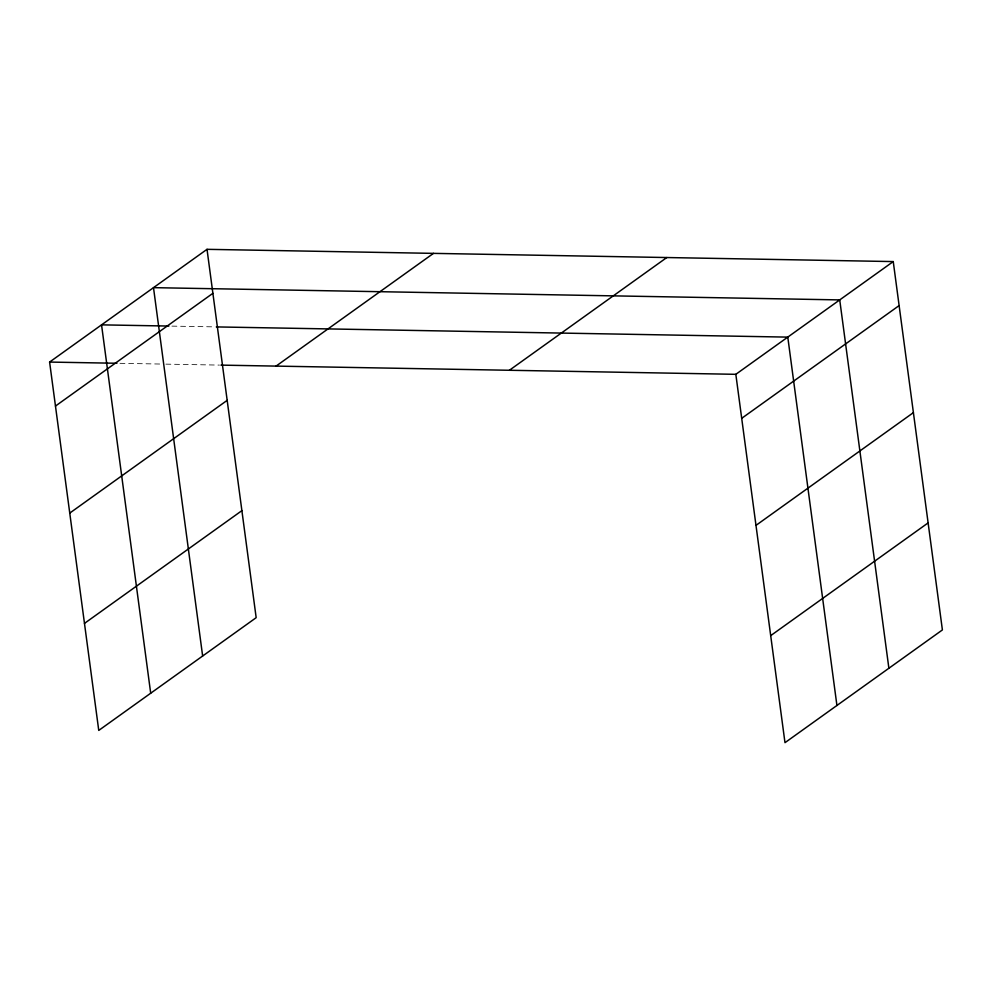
<?xml version="1.0" encoding="UTF-8"?>
<svg xmlns="http://www.w3.org/2000/svg" width="992" height="992" viewBox="0 0 992 992"><rect width="100%" height="100%" fill="white"/><g stroke="black" fill="none" stroke-linecap="round" stroke-linejoin="round"><path stroke-width="0.74" stroke-dasharray="4.96 3.72" d="M171.938 326.12L214.78 326.876M119.982 363.32L161.299 364.052M165.887 364.138L219.443 365.093"/><path stroke-width="1.49" d="M207.018 249.327L256.172 617.681L98.754 730.422L49.6 362.068L207.018 249.327L893.246 261.578L942.4 629.932L784.982 742.673L735.828 374.319L893.246 261.578M55.465 406.063L212.883 293.322M69.75 513.1L227.168 400.359M276.061 366.11L433.479 253.369M84.469 623.385L241.887 510.644M509.38 370.276L666.798 257.536M741.706 418.326L899.124 305.586M755.991 525.363L913.409 412.622M770.697 635.636L928.115 522.896M168.876 326.058L101.544 324.855L150.697 693.21M216.306 326.914L787.784 337.119L836.926 705.473M49.6 362.068L116.92 363.27M220.968 365.118L735.828 374.319M888.882 668.273L839.728 299.906L153.5 287.655L202.641 656.01"/></g></svg>
